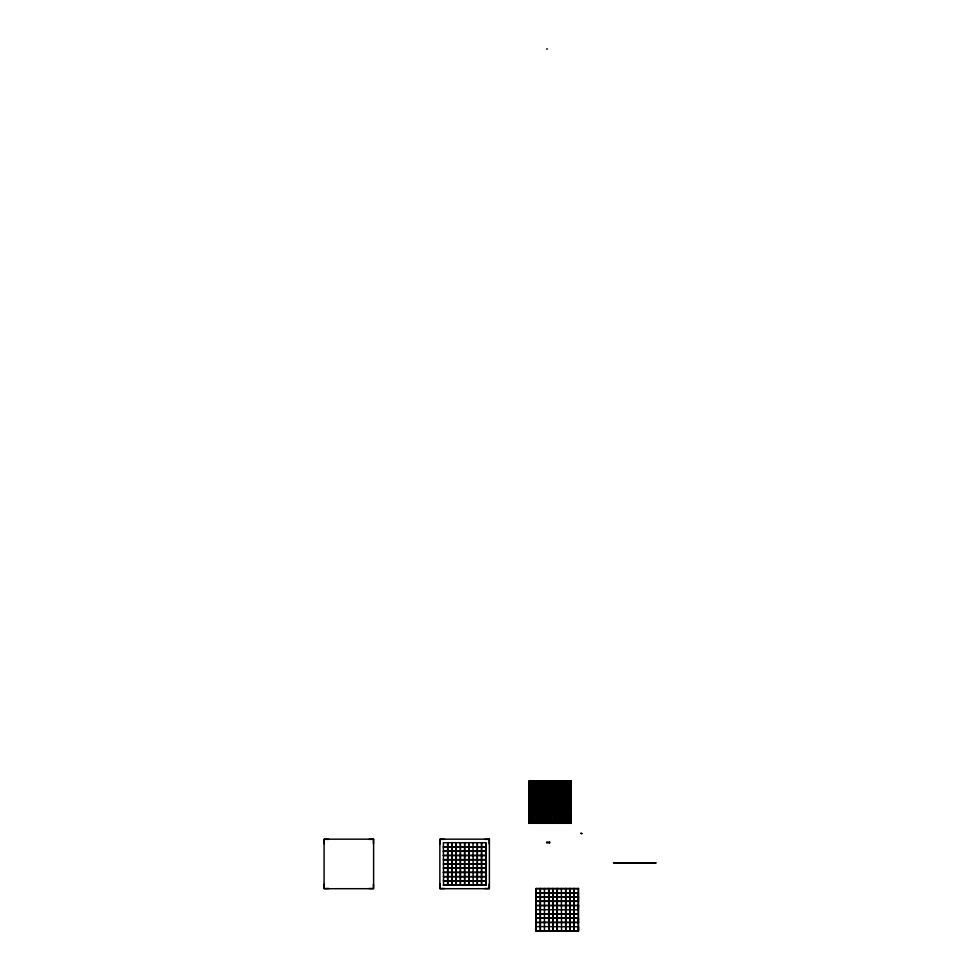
<?xml version="1.0" encoding="UTF-8"?>
<svg xmlns="http://www.w3.org/2000/svg" width="980" height="980" viewBox="0 0 980 980"><rect width="100%" height="100%" fill="white"/><g stroke="black" fill="none" stroke-linecap="round" stroke-linejoin="round"><path stroke-width="1.47" d="M485.7 851.155L485.884 847.1L443.377 847.1M536.183 905.422L578.494 905.422L578.323 909.661M578.323 896.97L578.31 892.915M532.361 783.473L532.361 782.567L529.384 782.567L529.384 783.473L532.226 783.326M532.226 812.31L529.384 812.2L529.384 813.094L532.226 812.947M532.361 808.867L532.361 807.961L529.384 807.961L529.384 808.867L532.226 808.708M529.384 803.735L529.384 804.629L532.226 804.311M532.361 796.164L532.361 795.27L529.384 795.27L529.384 796.164L532.226 796.017M529.384 791.032L529.384 791.938L532.226 791.779M532.361 821.558L532.361 820.652L529.384 820.652L529.384 821.558L532.226 821.412M533.61 791.032L533.61 791.938L536.452 791.779M536.587 783.473L536.587 782.567L533.61 782.567L533.61 783.473L536.452 783.326M536.452 812.31L533.61 812.2L533.61 813.094L536.452 812.947M533.61 807.961L533.61 808.867L536.452 808.708M536.587 804.629L536.587 803.735L533.61 803.735L533.61 804.629L536.587 804.482M536.587 796.164L536.587 795.27L533.61 795.27L533.61 796.164L536.452 796.017M533.61 820.652L533.61 821.558L536.587 821.412M540.813 796.164L540.813 795.27L537.849 795.27L537.849 796.164L540.691 796.017M537.849 791.032L537.849 791.938L540.691 791.779M540.813 783.473L540.813 782.567L537.849 782.567L537.849 783.473L540.691 783.326M540.813 821.558L540.813 820.652L537.849 820.652L537.849 821.558L540.825 821.412M540.691 812.31L537.849 812.2L537.849 813.094L540.691 812.947M540.813 808.867L540.813 807.961L537.849 807.961L537.849 808.867L540.691 808.708M537.849 803.735L537.849 804.629L540.691 804.311M545.052 804.629L545.052 803.735L545.052 804.629L542.075 804.629L542.075 803.735L545.052 803.845M545.052 799.496L545.052 800.403L545.052 799.496L542.075 799.496L542.075 800.403M545.052 796.164L545.052 795.393L542.075 795.27L542.075 796.164L545.052 796.164L544.917 795.393M545.052 791.938L545.052 791.032L545.052 791.938L542.075 791.938L542.075 791.032M545.052 787.553L545.052 786.805L545.052 787.553L542.075 787.54M545.052 783.473L545.052 782.689L542.075 782.567L542.075 783.473L545.052 783.473L544.917 782.689M545.052 821.558L545.052 820.652L545.052 821.558L542.075 821.558L542.075 820.652M545.052 816.426L545.052 817.32L545.052 816.426L542.075 816.426L542.075 817.32M545.052 813.094L545.052 812.2L542.075 812.2L542.075 813.094L545.052 813.094L545.052 812.2M545.052 808.867L545.052 807.961L545.052 808.867L542.075 808.867L542.075 807.961M549.278 783.473L549.278 782.567L546.313 782.567L546.313 783.473L549.155 783.326M549.155 812.31L546.313 812.2L546.313 813.094L549.155 812.947M546.313 807.961L546.313 808.867L549.155 808.708M546.313 803.735L546.313 804.629L549.278 804.482M549.278 796.164L549.278 795.27L546.313 795.27L546.313 796.164L549.155 796.017M549.278 791.938L549.278 791.032L546.313 791.032L546.313 791.938L549.155 791.779M549.278 821.558L549.278 820.652L546.313 820.652L546.313 821.558L549.278 821.179M549.535 842.163L546.693 842.041L546.693 842.947L549.535 842.788M553.516 791.938L553.516 791.032L550.54 791.032L550.54 791.938L553.382 791.779M553.516 783.473L553.516 782.567L550.54 782.567L550.54 783.473L553.382 783.326M550.54 820.652L550.54 821.558L553.516 821.412M553.382 812.31L550.54 812.2L550.54 813.094L553.382 812.947M550.54 807.961L550.54 808.867L553.382 808.708M550.54 803.735L550.54 804.629L553.382 804.482M553.516 796.164L553.516 795.27L550.54 795.27L550.54 796.164L553.382 796.017M557.743 796.164L557.743 795.27L554.778 795.27L554.778 796.164L557.743 796.017M554.778 791.032L554.778 791.938L557.743 791.779M557.743 783.473L557.743 782.567L554.778 782.567L554.778 783.473L557.743 783.326M554.778 820.652L554.778 821.558L557.743 821.179M557.743 812.31L554.778 812.2L554.778 813.094L557.743 812.947M554.778 807.961L554.778 808.867L557.743 808.708M557.743 804.629L557.743 803.735L554.778 803.735L554.778 804.629L557.62 804.311M561.981 783.473L561.981 782.567L559.004 782.567L559.004 783.473L561.846 783.326M559.004 807.961L559.004 808.867L561.846 808.708M561.981 804.629L561.981 803.735L559.004 803.735L559.004 804.629L561.981 804.482M561.981 796.164L561.981 795.27L559.004 795.27L559.004 796.164L561.846 796.017M559.004 791.032L559.004 791.938L561.846 791.779M559.004 820.652L559.004 821.558L561.846 821.412M561.846 812.31L559.004 812.2L559.004 813.094L561.846 812.947M566.207 783.473L566.207 782.567L563.243 782.567L563.243 783.473L566.085 783.326M566.085 812.31L563.243 812.2L563.243 813.094L566.085 812.947M563.243 807.961L563.243 808.867L566.085 808.708M563.243 803.735L563.243 804.629L566.207 804.482M566.207 796.164L566.207 795.27L563.243 795.27L563.243 796.164L566.085 796.017M563.243 791.032L563.243 791.938L566.085 791.779M563.243 820.652L563.243 821.558L566.207 821.412M570.446 796.164L570.446 795.27L567.469 795.27L567.469 796.164L570.311 796.017M570.446 791.938L570.446 791.032L567.469 791.032L567.469 791.938L570.311 791.779M570.446 783.473L570.446 782.567L567.469 782.567L567.469 783.473L570.311 783.326M570.446 821.558L570.446 820.652L567.469 820.652L567.469 821.558L570.446 821.179M570.311 812.31L567.469 812.2L567.469 813.094L570.311 812.947M567.469 807.961L567.469 808.867L570.311 808.708M567.469 803.735L567.469 804.629L570.311 804.311M578.323 922.535L578.494 918.309L536.183 918.297M578.323 901.38L578.494 897.141L536.183 897.141M443.56 859.791L485.7 859.791M443.56 863.846L485.7 863.846M443.56 868.084L485.7 868.255M443.56 876.537L485.7 876.549M443.56 880.959L485.872 880.959L485.884 885.001L443.377 885.001M536.183 905.606L578.494 905.606M536.183 913.887L578.323 913.887M536.183 922.352L578.494 922.352M536.183 926.59L578.494 926.774L578.494 930.816L535.999 930.816M485.7 851.326L443.377 851.326M485.7 855.381L443.377 855.381M485.7 855.565L443.377 855.565M485.7 859.619L443.377 859.619M485.7 864.029L443.377 864.029M485.7 868.084L443.377 868.084M485.7 872.31L443.377 872.31M485.7 872.494L443.377 872.494M485.7 876.72L443.377 876.72M485.7 880.775L443.377 880.775M578.323 909.844L535.999 909.661M578.323 914.071L535.999 914.071M578.323 918.125L535.999 918.125M546.558 49L547.465 49M570.985 781.158L529.029 781.158L529.029 823.114L570.985 823.114M529.029 784.845L570.985 784.845M529.029 785.029L570.985 785.029M537.849 786.916C541.769 785.923 541.756 788.582 537.849 787.54M545.052 786.928L542.075 786.805L542.075 787.7M554.778 786.916C558.71 785.923 558.686 788.533 554.778 787.7L554.778 786.805M559.004 786.916C562.937 785.923 562.912 788.582 559.004 787.54M529.384 787.54C533.292 788.582 533.304 785.96 529.384 786.805L529.384 787.7M533.61 787.54C537.53 788.582 537.542 785.96 533.61 786.805L533.61 787.7M529.029 789.084L570.985 789.084M529.029 789.255L570.985 789.255M529.384 791.142L532.361 791.032L532.361 791.938M533.61 791.142L536.587 791.032L536.587 791.938M537.849 791.142L540.813 791.032L540.813 791.938M542.075 791.142L545.052 791.154M554.778 791.142L557.743 791.032L557.743 791.938M559.004 791.142L561.981 791.032L561.981 791.938M563.243 791.142L566.207 791.032L566.207 791.938M529.029 793.31L570.985 793.31M529.029 793.494L570.985 793.494M529.029 797.548L570.985 797.548M529.029 797.72L570.985 797.72M532.361 799.496L529.384 799.496L529.384 800.403L532.361 800.403L532.361 799.619M536.587 799.496L533.61 799.496L533.61 800.403L536.587 800.403L536.587 799.619M540.825 799.852L537.849 799.496L537.849 800.403M549.278 799.852L546.313 799.496L546.313 800.403M553.516 799.496L550.54 799.496L550.54 800.403L553.516 800.403L553.382 799.619M557.743 799.619L554.778 799.496L554.778 800.403M561.981 799.619L559.004 799.496L559.004 800.403M566.207 799.619L563.243 799.496L563.243 800.403M570.446 799.496L567.469 799.496L567.469 800.403L570.446 800.403L570.446 799.619M537.849 800.244L540.813 800.403L540.813 799.496M542.075 800.244L545.052 800.244M546.313 800.244L549.278 800.403L549.278 799.496M554.778 800.244L557.743 800.403L557.743 799.496M559.004 800.244L561.981 800.403L561.981 799.496M563.243 800.244L566.207 800.403L566.207 799.496M529.029 801.775L570.985 801.775M529.029 801.959L570.985 801.959M529.384 803.845L532.361 803.735L532.361 804.629M537.849 803.845L540.813 803.735L540.813 804.629M546.313 803.845L549.278 803.735L549.278 804.629M550.54 803.845L553.516 803.735L553.516 804.629M563.243 803.845L566.207 803.735L566.207 804.629M567.469 803.845L570.446 803.735L570.446 804.629M529.029 806.013L570.985 806.013M529.029 806.185L570.985 806.185M533.61 808.071L536.587 807.961L536.587 808.867M542.075 808.071L545.052 808.084M546.313 808.071L549.278 807.961L549.278 808.867M550.54 808.071L553.516 807.961L553.516 808.867M554.778 808.071L557.743 807.961L557.743 808.867M559.004 808.071L561.981 807.961L561.981 808.867M563.243 808.071L566.207 807.961L566.207 808.867M567.469 808.071L570.446 807.961L570.446 808.867M529.029 810.24L570.985 810.24M529.029 810.423L570.985 810.423M529.029 814.478L570.985 814.478M529.029 814.649L570.985 814.649M532.361 816.781L529.384 816.426L529.384 817.32M536.587 816.426L533.61 816.426L533.61 817.32L536.587 816.781M540.825 816.781L537.849 816.426L537.849 817.32M549.278 816.548L546.313 816.426L546.313 817.32M553.516 816.426L550.54 816.426L550.54 817.32L553.516 816.781M557.743 816.548L554.778 816.426L554.778 817.32M561.981 816.781L559.004 816.426L559.004 817.32M566.207 816.781L563.243 816.426L563.243 817.32M570.446 816.548L567.469 816.426L567.469 817.32M529.384 817.173L532.361 817.32L532.361 816.426M537.849 817.173L540.813 817.32L540.813 816.426M542.075 817.173L545.052 817.173M546.313 817.173L549.278 817.32L549.278 816.426M554.778 817.173L557.743 817.32L557.743 816.426M559.004 817.173L561.981 817.32L561.981 816.426M563.243 817.173L566.207 817.32L566.207 816.426M567.469 817.173L570.446 817.32L570.446 816.426M529.029 818.704L570.985 818.704M529.029 818.888L570.985 818.888M533.61 820.774L536.587 820.652L536.587 821.558M542.075 820.774L545.052 820.774M550.54 820.774L553.516 820.652L553.516 821.558M554.778 820.774L557.743 820.652L557.743 821.558M559.004 820.774L561.981 820.652L561.981 821.558M563.243 820.774L566.207 820.652L566.207 821.558M328.778 839.358L324.27 839.358L324.27 843.854M368.933 839.358L373.429 839.358L373.429 843.854M444.553 839.358L440.045 839.358L440.045 843.854M484.708 839.358L489.204 839.358L489.204 843.854M443.377 846.916L485.884 846.916M443.377 851.155L485.872 851.155M655.914 862.841L613.407 862.841L655.914 863.025M443.377 885.185L485.884 885.185L485.872 842.69L443.377 842.69L443.56 885.185M328.778 888.517L324.27 888.517L324.27 884.009M368.933 888.517L373.429 888.517L373.429 884.009M444.553 888.517L440.045 888.517L440.045 884.009M484.708 888.517L489.204 888.517L489.204 884.009M535.999 888.676L578.506 888.689M535.999 892.731L578.31 892.731M535.999 892.915L578.494 892.915M535.999 896.957L578.494 896.97M535.999 901.196L578.494 901.196M535.999 901.38L578.494 901.38M535.999 922.535L578.494 922.535M578.323 888.505L578.323 931M574.268 888.493L574.255 931M574.084 888.493L574.084 931M570.446 812.2L570.446 813.094M570.029 888.493L570.029 931M569.858 888.493L569.846 931M566.746 781.158L566.746 823.114M566.575 781.158L566.575 823.114M566.207 812.2L566.207 813.094M565.803 888.493L565.791 931M565.619 888.493L565.619 931M562.52 781.158L562.52 823.114M562.336 781.158L562.336 823.114M561.981 812.2L561.981 813.094M561.393 888.493L561.565 931M559.004 786.805L559.004 787.7M558.282 781.158L558.282 823.114M558.11 781.158L558.11 823.114M557.743 812.2L557.743 813.094M557.338 888.493L557.338 931M557.154 888.493L557.154 931M554.055 781.158L554.055 823.114M553.871 781.158L553.871 823.114M553.516 812.2L553.516 813.094M553.112 888.493L553.1 931M552.928 888.493L552.916 931M549.829 781.158L549.829 823.114M549.645 781.158L549.645 823.114M549.67 842.041L549.67 842.947M549.278 812.2L549.278 813.094M548.874 888.493L548.874 931M548.69 888.493L548.69 931M545.591 781.158L545.591 823.114M545.407 781.158L545.407 823.114M544.464 888.493L544.451 931M541.181 781.158L541.364 823.114M540.813 812.2L540.813 813.094M540.409 888.493L540.409 931M540.225 888.493L540.225 931M537.849 786.805L537.849 787.7M537.126 781.158L537.126 823.114M536.942 781.158L536.942 823.114M536.587 812.2L536.587 813.094M536.183 888.505L536.183 931M532.899 781.158L532.899 823.114M532.716 781.158L532.716 823.114M532.361 812.2L532.361 813.094M485.7 842.69L485.7 885.185M481.646 842.678L481.646 885.185M481.462 842.678L481.462 885.185M477.419 842.678L477.407 885.185M477.236 842.678L477.236 885.185M473.009 842.678L473.181 885.185M468.955 842.678L468.942 885.185M468.771 842.678L468.771 885.185M464.716 842.678L464.716 885.185M464.545 842.678L464.532 885.185M460.49 842.678L460.478 885.185M460.306 842.678L460.306 885.185M456.251 842.678L456.251 885.185M456.08 842.678L456.068 885.185M452.025 842.678L452.013 885.185M451.841 842.678L451.841 885.185M447.787 842.678L447.787 885.185M447.615 842.678L447.603 885.185M549.278 787.553L549.278 786.805L546.313 786.805L546.313 787.7L549.278 787.553M553.516 787.553L553.516 786.805L550.54 786.805L550.54 787.7L553.516 787.553M566.207 787.553L566.207 786.805L563.243 786.805L563.243 787.7L566.207 787.553M570.446 787.553L570.446 786.805L567.469 786.805L567.469 787.7L570.446 787.553M531.356 782.064L530.437 781.697L531.356 782.064M531.356 786.303L530.437 785.923L531.356 786.303M535.595 782.064L534.676 781.697L535.595 782.064M531.356 790.529L530.437 790.162L531.356 790.529M535.595 786.303L534.676 785.923L535.595 786.303M539.821 782.064L538.902 781.697L539.821 782.064M531.356 794.768L530.437 794.388L531.356 794.768M535.595 790.529L534.676 790.162L535.595 790.529M539.821 786.303L538.902 785.923L539.821 786.303M544.059 782.064L543.141 781.697L544.059 782.064M531.356 798.994L530.437 798.627L531.356 798.994M535.595 794.768L534.676 794.388L535.595 794.768M539.821 790.529L538.902 790.162L539.821 790.529M544.059 786.303L543.141 785.923L544.059 786.303M548.286 782.064L547.367 781.697L548.286 782.064M531.356 803.233L530.437 802.853L531.356 803.233M535.595 798.994L534.676 798.627L535.595 798.994M539.821 794.768L538.902 794.388L539.821 794.768M544.059 790.529L543.141 790.162L544.059 790.529M548.286 786.303L547.367 785.923L548.286 786.303M552.524 782.064L551.605 781.697L552.524 782.064M531.356 807.459L530.437 807.091L531.356 807.459M535.595 803.233L534.676 802.853L535.595 803.233M539.821 798.994L538.902 798.627L539.821 798.994M544.059 794.768L543.141 794.388L544.059 794.768M548.286 790.529L547.367 790.162L548.286 790.529M552.524 786.303L551.605 785.923L552.524 786.303M556.75 782.064L555.832 781.697L556.75 782.064M531.356 811.697L530.437 811.317L531.356 811.697M535.595 807.459L534.676 807.091L535.595 807.459M539.821 803.233L538.902 802.853L539.821 803.233M544.059 798.994L543.141 798.627L544.059 798.994M548.286 794.768L547.367 794.388L548.286 794.768M552.524 790.529L551.605 790.162L552.524 790.529M556.75 786.303L555.832 785.923L556.75 786.303M560.976 782.064L560.058 781.697L560.976 782.064M531.356 815.923L530.437 815.556L531.356 815.923M535.595 811.697L534.676 811.317L535.595 811.697M539.821 807.459L538.902 807.091L539.821 807.459M544.059 803.233L543.141 802.853L544.059 803.233M548.286 798.994L547.367 798.627L548.286 798.994M552.524 794.768L551.605 794.388L552.524 794.768M556.75 790.529L555.832 790.162L556.75 790.529M560.976 786.303L560.058 785.923L560.976 786.303M565.215 782.064L564.296 781.697L565.215 782.064M531.356 820.162L530.437 819.782L531.356 820.162M535.595 815.923L534.676 815.556L535.595 815.923M539.821 811.697L538.902 811.317L539.821 811.697M544.059 807.459L543.141 807.091L544.059 807.459M548.286 803.233L547.367 802.853L548.286 803.233M552.524 798.994L551.605 798.627L552.524 798.994M556.75 794.768L555.832 794.388L556.75 794.768M560.976 790.529L560.058 790.162L560.976 790.529M565.215 786.303L564.296 785.923L565.215 786.303M569.441 782.064L568.523 781.697L569.441 782.064M535.595 820.162L534.676 819.782L535.595 820.162M539.821 815.923L538.902 815.556L539.821 815.923M544.059 811.697L543.141 811.317L544.059 811.697M548.286 807.459L547.367 807.091L548.286 807.459M552.524 803.233L551.605 802.853L552.524 803.233M556.75 798.994L555.832 798.627L556.75 798.994M560.976 794.768L560.058 794.388L560.976 794.768M565.215 790.529L564.296 790.162L565.215 790.529M569.441 786.303L568.523 785.923L569.441 786.303M539.821 820.162L538.902 819.782L539.821 820.162M544.059 815.923L543.141 815.556L544.059 815.923M548.286 811.697L547.367 811.317L548.286 811.697M552.524 807.459L551.605 807.091L552.524 807.459M556.75 803.233L555.832 802.853L556.75 803.233M560.976 798.994L560.058 798.627L560.976 798.994M565.215 794.768L564.296 794.388L565.215 794.768M569.441 790.529L568.523 790.162L569.441 790.529M544.059 820.162L543.141 819.782L544.059 820.162M548.286 815.923L547.367 815.556L548.286 815.923M552.524 811.697L551.605 811.317L552.524 811.697M556.75 807.459L555.832 807.091L556.75 807.459M560.976 803.233L560.058 802.853L560.976 803.233M565.215 798.994L564.296 798.627L565.215 798.994M569.441 794.768L568.523 794.388L569.441 794.768M548.286 820.162L547.367 819.782L548.286 820.162M552.524 815.923L551.605 815.556L552.524 815.923M556.75 811.697L555.832 811.317L556.75 811.697M560.976 807.459L560.058 807.091L560.976 807.459M565.215 803.233L564.296 802.853L565.215 803.233M569.441 798.994L568.523 798.627L569.441 798.994M552.524 820.162L551.605 819.782L552.524 820.162M556.75 815.923L555.832 815.556L556.75 815.923M560.976 811.697L560.058 811.317L560.976 811.697M565.215 807.459L564.296 807.091L565.215 807.459M569.441 803.233L568.523 802.853L569.441 803.233M556.75 820.162L555.832 819.782L556.75 820.162M560.976 815.923L560.058 815.556L560.976 815.923M565.215 811.697L564.296 811.317L565.215 811.697M569.441 807.459L568.523 807.091L569.441 807.459M560.976 820.162L560.058 819.782L560.976 820.162M565.215 815.923L564.296 815.556L565.215 815.923M569.441 811.697L568.523 811.317L569.441 811.697M565.215 820.162L564.296 819.782L565.215 820.162M569.441 815.923L568.523 815.556L569.441 815.923M569.441 820.162L568.523 819.782L569.441 820.162M581.875 833.637L580.956 833.27L581.875 833.637M571.168 780.974L528.845 780.974L528.845 823.298L571.168 823.298L571.168 780.974M373.613 839.174L324.086 839.174L324.086 888.701L373.613 888.701L373.613 839.174M489.388 839.174L439.861 839.174L439.861 888.701L489.388 888.701L489.388 839.174M578.506 888.505L535.999 888.505L535.999 931L578.494 931L578.494 888.505"/></g></svg>
